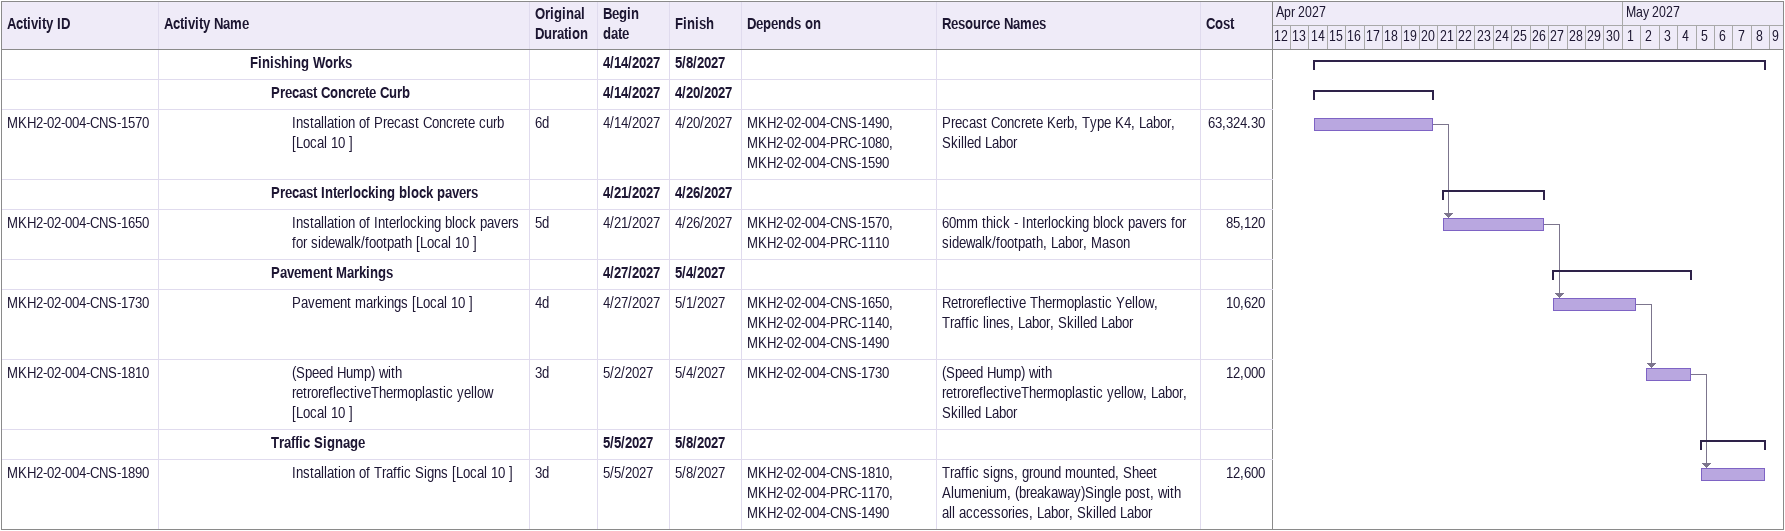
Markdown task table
| ID | Level | Task | Original duration | Start | Finish | Predecessors | Resources | Cost |
|---|---|---|---|---|---|---|---|---|
|  | 5 | **Finishing Works** |  | 2027-04-14 | 2027-05-08 |  |  |  |
|  | 6 | **Precast Concrete Curb** |  | 2027-04-14 | 2027-04-20 |  |  |  |
| MKH2-02-004-CNS-1570 | 7 | Installation of Precast Concrete curb [Local 10 ] | 6d | 2027-04-14 | 2027-04-20 | MKH2-02-004-CNS-1490, MKH2-02-004-PRC-1080, MKH2-02-004-CNS-1590 | Precast Concrete Kerb, Type K4, Labor, Skilled Labor | 63324.30 |
|  | 6 | **Precast Interlocking block pavers** |  | 2027-04-21 | 2027-04-26 |  |  |  |
| MKH2-02-004-CNS-1650 | 7 | Installation of Interlocking block pavers for sidewalk/footpath [Local 10 ] | 5d | 2027-04-21 | 2027-04-26 | MKH2-02-004-CNS-1570, MKH2-02-004-PRC-1110 | 60mm thick - Interlocking block pavers for sidewalk/footpath, Labor, Mason | 85120 |
|  | 6 | **Pavement Markings** |  | 2027-04-27 | 2027-05-04 |  |  |  |
| MKH2-02-004-CNS-1730 | 7 | Pavement markings [Local 10 ] | 4d | 2027-04-27 | 2027-05-01 | MKH2-02-004-CNS-1650, MKH2-02-004-PRC-1140, MKH2-02-004-CNS-1490 | Retroreflective Thermoplastic Yellow, Traffic lines, Labor, Skilled Labor | 10620 |
| MKH2-02-004-CNS-1810 | 7 | (Speed Hump) with retroreflectiveThermoplastic yellow [Local 10 ] | 3d | 2027-05-02 | 2027-05-04 | MKH2-02-004-CNS-1730 | (Speed Hump) with retroreflectiveThermoplastic yellow, Labor, Skilled Labor | 12000 |
|  | 6 | **Traffic Signage** |  | 2027-05-05 | 2027-05-08 |  |  |  |
| MKH2-02-004-CNS-1890 | 7 | Installation of Traffic Signs [Local 10 ] | 3d | 2027-05-05 | 2027-05-08 | MKH2-02-004-CNS-1810, MKH2-02-004-PRC-1170, MKH2-02-004-CNS-1490 | Traffic signs, ground mounted, Sheet Alumenium, (breakaway)Single post, with all accessories, Labor, Skilled Labor | 12600 |
